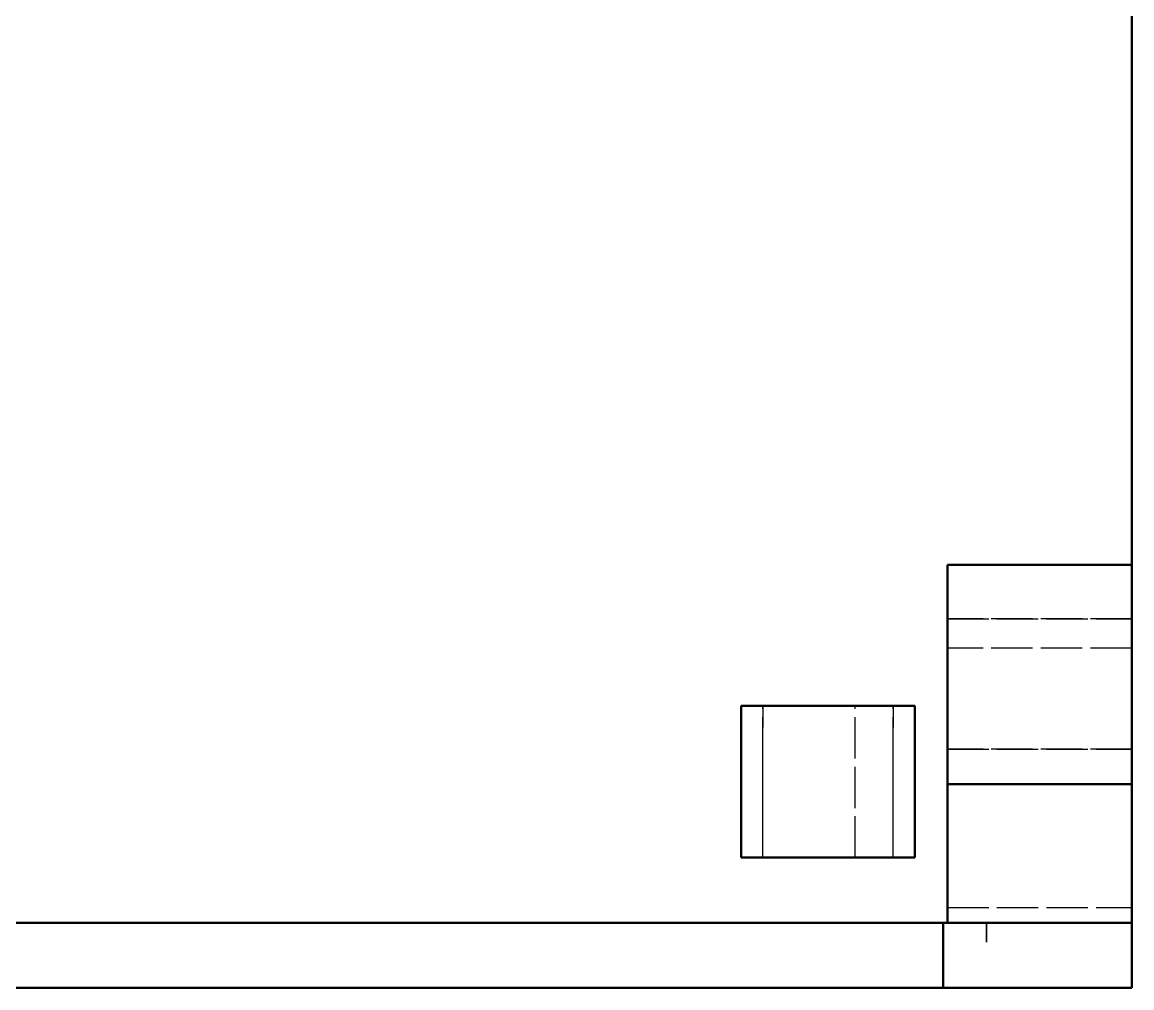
# Model space of a CAD drawing. Header units: millimetres. Extents: x 0 to 420, y 0 to 297.
# Drawn here: x 144.91 to 179, y 125 to 154.67 of the extents above; entities that cross this region are included whole.
import ezdxf

# ---------------------------------------------------------------- set-up
doc = ezdxf.new("R2010")
doc.units = ezdxf.units.MM
doc.linetypes.add('DASHED', pattern=[1.524, 1.27, -0.254])
doc.layers.add('HIDDEN', color=8, linetype='DASHED', lineweight=25)
doc.layers.add('VISIBLE', color=7, linetype='CONTINUOUS', lineweight=50)

msp = doc.modelspace()

# ---------------------------------------------------------------- linework, layer by layer
at = {"layer": 'HIDDEN'}
for points in [[(179, 133), (179, 183.66667)], [(173.33333, 137.99834), (173.33333, 138)], [(173.33333, 137.9801), (173.33333, 137.99834)], [(173.33333, 137.94183), (173.33333, 137.9801)], [(173.33333, 137.88373), (173.33333, 137.94183)], [(173.33333, 137.80613), (173.33333, 137.88373)], [(173.33333, 137.70945), (173.33333, 137.80613)], [(179, 138), (179, 137.99834)], [(179, 137.99834), (179, 137.9801)], [(179, 137.9801), (179, 137.94183)], [(179, 137.94183), (179, 137.88373)], [(179, 137.88373), (179, 137.80613)], [(179, 137.80613), (179, 137.70945)], [(173.33333, 137.59422), (173.33333, 137.70945)], [(173.33333, 137.46108), (173.33333, 137.59422)], [(173.33333, 137.31075), (173.33333, 137.46108)], [(179, 137.70945), (179, 137.59422)], [(179, 137.59422), (179, 137.46108)], [(179, 137.46108), (179, 137.31075)], [(173.33333, 137.14407), (173.33333, 137.31075)], [(173.33333, 136.96195), (173.33333, 137.14407)], [(179, 137.31075), (179, 137.14407)], [(179, 137.14407), (179, 136.96195)], [(173.33333, 136.76539), (173.33333, 136.96195)], [(173.33333, 136.55546), (173.33333, 136.76539)], [(179, 136.96195), (179, 136.76539)], [(179, 136.76539), (179, 136.55546)], [(173.33333, 136.33333), (173.33333, 136.55546)], [(179, 136.55546), (179, 136.33333)], [(179, 136.51459), (179, 136.33333)], [(173.33333, 136.33333), (173.33333, 136.2903)], [(173.33333, 136.33333), (179, 136.33333)], [(179, 136.33333), (173.33333, 136.33333)], [(173.33333, 135.43026), (173.33333, 135.43333)], [(173.33333, 135.43333), (173.33333, 135.43026)], [(179, 135.43333), (173.33333, 135.43333)], [(173.33333, 135.42105), (173.33333, 135.43026)], [(173.33333, 135.43026), (173.33333, 135.42105)], [(173.33333, 135.40575), (173.33333, 135.42105)], [(173.33333, 135.42105), (173.33333, 135.40575)], [(173.33333, 135.38446), (173.33333, 135.40575)], [(173.33333, 135.40575), (173.33333, 135.38446)], [(173.33333, 135.35729), (173.33333, 135.38446)], [(173.33333, 135.38446), (173.33333, 135.35729)], [(173.33333, 135.3244), (173.33333, 135.35729)], [(173.33333, 135.35729), (173.33333, 135.3244)], [(179, 135.43026), (179, 135.43333)], [(179, 135.43333), (179, 135.43026)], [(179, 135.42105), (179, 135.43026)], [(179, 135.43026), (179, 135.42105)], [(179, 135.40575), (179, 135.42105)], [(179, 135.42105), (179, 135.40575)], [(179, 135.38446), (179, 135.40575)], [(179, 135.40575), (179, 135.38446)], [(179, 135.35729), (179, 135.38446)], [(179, 135.38446), (179, 135.35729)], [(179, 135.3244), (179, 135.35729)], [(179, 135.35729), (179, 135.3244)], [(173.33333, 135.28596), (173.33333, 135.3244)], [(173.33333, 135.3244), (173.33333, 135.28596)], [(173.33333, 135.2422), (173.33333, 135.28596)], [(173.33333, 135.28596), (173.33333, 135.2422)], [(173.33333, 135.19335), (173.33333, 135.2422)], [(173.33333, 135.2422), (173.33333, 135.19335)], [(173.33333, 135.13969), (173.33333, 135.19335)], [(173.33333, 135.19335), (173.33333, 135.13969)], [(173.33333, 135.08152), (173.33333, 135.13969)], [(173.33333, 135.13969), (173.33333, 135.08152)], [(173.33333, 135.01917), (173.33333, 135.08152)], [(173.33333, 135.08152), (173.33333, 135.01917)], [(173.33333, 134.95299), (173.33333, 135.01917)], [(173.33333, 135.01917), (173.33333, 134.95299)], [(179, 135.28596), (179, 135.3244)], [(179, 135.3244), (179, 135.28596)], [(179, 135.2422), (179, 135.28596)], [(179, 135.28596), (179, 135.2422)], [(179, 135.19335), (179, 135.2422)], [(179, 135.2422), (179, 135.19335)], [(179, 135.13969), (179, 135.19335)], [(179, 135.19335), (179, 135.13969)], [(179, 135.08152), (179, 135.13969)], [(179, 135.13969), (179, 135.08152)], [(179, 135.01917), (179, 135.08152)], [(179, 135.08152), (179, 135.01917)], [(179, 134.95299), (179, 135.01917)], [(179, 135.01917), (179, 134.95299)], [(173.33333, 134.88333), (173.33333, 134.95299)], [(173.33333, 134.95299), (173.33333, 134.88333)], [(173.33333, 134.81061), (173.33333, 134.88333)], [(173.33333, 134.88333), (173.33333, 134.81061)], [(173.33333, 134.73521), (173.33333, 134.81061)], [(173.33333, 134.81061), (173.33333, 134.73521)], [(173.33333, 134.65756), (173.33333, 134.73521)], [(173.33333, 134.73521), (173.33333, 134.65756)], [(179, 134.88333), (179, 134.95299)], [(179, 134.95299), (179, 134.88333)], [(179, 134.81061), (179, 134.88333)], [(179, 134.88333), (179, 134.81061)], [(179, 134.73521), (179, 134.81061)], [(179, 134.81061), (179, 134.73521)], [(179, 134.65756), (179, 134.73521)], [(179, 134.73521), (179, 134.65756)], [(173.33333, 134.57811), (173.33333, 134.65756)], [(173.33333, 134.65756), (173.33333, 134.57811)], [(173.33333, 134.49728), (173.33333, 134.57811)], [(173.33333, 134.57811), (173.33333, 134.49728)], [(173.33333, 134.41554), (173.33333, 134.49728)], [(173.33333, 134.49728), (173.33333, 134.41554)], [(173.33333, 134.33333), (173.33333, 134.41554)], [(173.33333, 134.41554), (173.33333, 134.33333)], [(173.33333, 134.25113), (173.33333, 134.33333)], [(173.33333, 134.33333), (173.33333, 134.25113)], [(179, 134.57811), (179, 134.65756)], [(179, 134.65756), (179, 134.57811)], [(179, 134.49728), (179, 134.57811)], [(179, 134.57811), (179, 134.49728)], [(179, 134.41554), (179, 134.49728)], [(179, 134.49728), (179, 134.41554)], [(179, 134.33333), (179, 134.41554)], [(179, 134.41554), (179, 134.33333)], [(179, 134.25113), (179, 134.33333)], [(179, 134.33333), (179, 134.25113)], [(173.33333, 134.16939), (173.33333, 134.25113)], [(173.33333, 134.25113), (173.33333, 134.16939)], [(173.33333, 134.08856), (173.33333, 134.16939)], [(173.33333, 134.16939), (173.33333, 134.08856)], [(173.33333, 134.0091), (173.33333, 134.08856)], [(173.33333, 134.08856), (173.33333, 134.0091)], [(173.33333, 133.93146), (173.33333, 134.0091)], [(173.33333, 134.0091), (173.33333, 133.93146)], [(179, 134.16939), (179, 134.25113)], [(179, 134.25113), (179, 134.16939)], [(179, 134.08856), (179, 134.16939)], [(179, 134.16939), (179, 134.08856)], [(179, 134.0091), (179, 134.08856)], [(179, 134.08856), (179, 134.0091)], [(179, 133.93146), (179, 134.0091)], [(179, 134.0091), (179, 133.93146)], [(167, 133.66667), (167.00431, 133.66667)], [(167.00431, 133.66667), (167.0228, 133.66667)], [(167.0228, 133.66667), (167.05575, 133.66667)], [(167.05575, 133.66667), (167.10299, 133.66667)], [(167.10299, 133.66667), (167.16425, 133.66667)], [(167.16425, 133.66667), (167.23921, 133.66667)], [(167.23921, 133.66667), (167.32744, 133.66667)], [(167.32744, 133.66667), (167.42848, 133.66667)], [(167.42848, 133.66667), (167.54176, 133.66667)], [(167.54176, 133.66667), (167.66667, 133.66667)], [(167.66667, 129), (167.66667, 133.66667)], [(167.66667, 133.66667), (167.7282, 133.66667)], [(167.66667, 133.66667), (167.66667, 133)], [(168.83333, 133.66667), (168.83566, 133.66667)], [(168.83566, 133.66667), (168.83333, 133.66667)], [(168.83566, 133.66667), (168.84264, 133.66667)], [(168.84264, 133.66667), (168.83566, 133.66667)], [(168.84264, 133.66667), (168.85423, 133.66667)], [(168.85423, 133.66667), (168.84264, 133.66667)], [(168.85423, 133.66667), (168.87036, 133.66667)], [(168.87036, 133.66667), (168.85423, 133.66667)], [(168.87036, 133.66667), (168.89094, 133.66667)], [(168.89094, 133.66667), (168.87036, 133.66667)], [(168.89094, 133.66667), (168.91586, 133.66667)], [(168.91586, 133.66667), (168.89094, 133.66667)], [(168.91586, 133.66667), (168.94498, 133.66667)], [(168.94498, 133.66667), (168.91586, 133.66667)], [(168.94498, 133.66667), (168.97813, 133.66667)], [(168.97813, 133.66667), (168.94498, 133.66667)], [(168.97813, 133.66667), (169.01514, 133.66667)], [(169.01514, 133.66667), (168.97813, 133.66667)], [(169.01514, 133.66667), (169.05579, 133.66667)], [(169.05579, 133.66667), (169.01514, 133.66667)], [(169.05579, 133.66667), (169.09986, 133.66667)], [(169.09986, 133.66667), (169.05579, 133.66667)], [(169.09986, 133.66667), (169.14709, 133.66667)], [(169.14709, 133.66667), (169.09986, 133.66667)], [(169.14709, 133.66667), (169.19723, 133.66667)], [(169.19723, 133.66667), (169.14709, 133.66667)], [(169.19723, 133.66667), (169.25, 133.66667)], [(169.25, 133.66667), (169.19723, 133.66667)], [(169.25, 133.66667), (169.3051, 133.66667)], [(169.3051, 133.66667), (169.25, 133.66667)], [(169.3051, 133.66667), (169.36222, 133.66667)], [(169.36222, 133.66667), (169.3051, 133.66667)], [(169.36222, 133.66667), (169.42104, 133.66667)], [(169.42104, 133.66667), (169.36222, 133.66667)], [(169.42104, 133.66667), (169.48123, 133.66667)], [(169.48123, 133.66667), (169.42104, 133.66667)], [(169.48123, 133.66667), (169.54246, 133.66667)], [(169.54246, 133.66667), (169.48123, 133.66667)], [(169.54246, 133.66667), (169.60439, 133.66667)], [(169.60439, 133.66667), (169.54246, 133.66667)], [(169.60439, 133.66667), (169.66667, 133.66667)], [(169.66667, 133.66667), (169.60439, 133.66667)], [(169.66667, 133.66667), (169.72894, 133.66667)], [(169.72894, 133.66667), (169.66667, 133.66667)], [(169.72894, 133.66667), (169.79087, 133.66667)], [(169.79087, 133.66667), (169.72894, 133.66667)], [(169.79087, 133.66667), (169.8521, 133.66667)], [(169.8521, 133.66667), (169.79087, 133.66667)], [(169.8521, 133.66667), (169.9123, 133.66667)], [(169.9123, 133.66667), (169.8521, 133.66667)], [(169.9123, 133.66667), (169.97112, 133.66667)], [(169.97112, 133.66667), (169.9123, 133.66667)], [(169.97112, 133.66667), (170.02824, 133.66667)], [(170.02824, 133.66667), (169.97112, 133.66667)], [(170.02824, 133.66667), (170.08333, 133.66667)], [(170.08333, 133.66667), (170.02824, 133.66667)], [(170.08333, 133.66667), (170.1361, 133.66667)], [(170.1361, 133.66667), (170.08333, 133.66667)], [(170.1361, 133.66667), (170.18624, 133.66667)], [(170.18624, 133.66667), (170.1361, 133.66667)], [(170.18624, 133.66667), (170.23348, 133.66667)], [(170.23348, 133.66667), (170.18624, 133.66667)], [(170.23348, 133.66667), (170.27754, 133.66667)], [(170.27754, 133.66667), (170.23348, 133.66667)], [(170.27754, 133.66667), (170.31819, 133.66667)], [(170.31819, 133.66667), (170.27754, 133.66667)], [(170.31819, 133.66667), (170.3552, 133.66667)], [(170.3552, 133.66667), (170.31819, 133.66667)], [(170.3552, 133.66667), (170.38835, 133.66667)], [(170.38835, 133.66667), (170.3552, 133.66667)], [(170.38835, 133.66667), (170.41747, 133.66667)], [(170.41747, 133.66667), (170.38835, 133.66667)], [(170.41747, 133.66667), (170.44239, 133.66667)], [(170.44239, 133.66667), (170.41747, 133.66667)], [(170.44239, 133.66667), (170.46298, 133.66667)], [(170.46298, 133.66667), (170.44239, 133.66667)], [(170.46298, 133.66667), (170.47911, 133.66667)], [(170.47911, 133.66667), (170.46298, 133.66667)], [(170.47911, 133.66667), (170.49069, 133.66667)], [(170.49069, 133.66667), (170.47911, 133.66667)], [(170.49069, 133.66667), (170.49767, 133.66667)], [(170.49767, 133.66667), (170.49069, 133.66667)], [(170.49767, 133.66667), (170.5, 133.66667)], [(170.5, 133.66667), (170.49767, 133.66667)], [(170.5, 129), (170.5, 133.66667)], [(171.60513, 133.66667), (171.66667, 133.66667)], [(171.66667, 133.66667), (171.79157, 133.66667)], [(171.66667, 129), (171.66667, 133.66667)], [(171.66667, 133.66667), (171.66667, 133)], [(171.79157, 133.66667), (171.90485, 133.66667)], [(171.90485, 133.66667), (172.00589, 133.66667)], [(172.00589, 133.66667), (172.09413, 133.66667)], [(172.09413, 133.66667), (172.16908, 133.66667)], [(172.16908, 133.66667), (172.23035, 133.66667)], [(172.23035, 133.66667), (172.27758, 133.66667)], [(172.27758, 133.66667), (172.31054, 133.66667)], [(172.31054, 133.66667), (172.32902, 133.66667)], [(172.32902, 133.66667), (172.33333, 133.66667)], [(173.33333, 133.85606), (173.33333, 133.93146)], [(173.33333, 133.93146), (173.33333, 133.85606)], [(173.33333, 133.78333), (173.33333, 133.85606)], [(173.33333, 133.85606), (173.33333, 133.78333)], [(173.33333, 133.71368), (173.33333, 133.78333)], [(173.33333, 133.78333), (173.33333, 133.71368)], [(173.33333, 133.64749), (173.33333, 133.71368)], [(173.33333, 133.71368), (173.33333, 133.64749)], [(173.33333, 133.58514), (173.33333, 133.64749)], [(173.33333, 133.64749), (173.33333, 133.58514)], [(179, 133.85606), (179, 133.93146)], [(179, 133.93146), (179, 133.85606)], [(179, 133.78333), (179, 133.85606)], [(179, 133.85606), (179, 133.78333)], [(179, 133.71368), (179, 133.78333)], [(179, 133.78333), (179, 133.71368)], [(179, 133.64749), (179, 133.71368)], [(179, 133.71368), (179, 133.64749)], [(179, 133.58514), (179, 133.64749)], [(179, 133.64749), (179, 133.58514)], [(173.33333, 133.52698), (173.33333, 133.58514)], [(173.33333, 133.58514), (173.33333, 133.52698)], [(173.33333, 133.47332), (173.33333, 133.52698)], [(173.33333, 133.52698), (173.33333, 133.47332)], [(173.33333, 133.42447), (173.33333, 133.47332)], [(173.33333, 133.47332), (173.33333, 133.42447)], [(173.33333, 133.38071), (173.33333, 133.42447)], [(173.33333, 133.42447), (173.33333, 133.38071)], [(173.33333, 133.34227), (173.33333, 133.38071)], [(173.33333, 133.38071), (173.33333, 133.34227)], [(173.33333, 133.30937), (173.33333, 133.34227)], [(173.33333, 133.34227), (173.33333, 133.30937)], [(173.33333, 133.2822), (173.33333, 133.30937)], [(173.33333, 133.30937), (173.33333, 133.2822)], [(179, 133.52698), (179, 133.58514)], [(179, 133.58514), (179, 133.52698)], [(179, 133.47332), (179, 133.52698)], [(179, 133.52698), (179, 133.47332)], [(179, 133.42447), (179, 133.47332)], [(179, 133.47332), (179, 133.42447)], [(179, 133.38071), (179, 133.42447)], [(179, 133.42447), (179, 133.38071)], [(179, 133.34227), (179, 133.38071)], [(179, 133.38071), (179, 133.34227)], [(179, 133.30937), (179, 133.34227)], [(179, 133.34227), (179, 133.30937)], [(179, 133.2822), (179, 133.30937)], [(179, 133.30937), (179, 133.2822)], [(167.66667, 132.56255), (167.66667, 133)], [(171.66667, 132.56255), (171.66667, 133)], [(173.33333, 133.26091), (173.33333, 133.2822)], [(173.33333, 133.2822), (173.33333, 133.26091)], [(173.33333, 133.24562), (173.33333, 133.26091)], [(173.33333, 133.26091), (173.33333, 133.24562)], [(173.33333, 133.23641), (173.33333, 133.24562)], [(173.33333, 133.24562), (173.33333, 133.23641)], [(173.33333, 133.23333), (173.33333, 133.23641)], [(173.33333, 133.23641), (173.33333, 133.23333)], [(173.33333, 133.15683), (173.33333, 133)], [(173.33333, 132.77737), (173.33333, 133)], [(179, 133.26091), (179, 133.2822)], [(179, 133.2822), (179, 133.26091)], [(179, 133.24562), (179, 133.26091)], [(179, 133.26091), (179, 133.24562)], [(179, 133.23641), (179, 133.24562)], [(179, 133.24562), (179, 133.23641)], [(179, 133.23333), (179, 133.23641)], [(179, 133.23641), (179, 133.23333)], [(179, 132.40216), (179, 133)], [(173.33333, 132.55504), (173.33333, 132.77737)], [(167.66667, 132.12743), (167.66667, 132.56255)], [(171.66667, 132.12743), (171.66667, 132.56255)], [(173.33333, 132.33333), (173.33333, 132.55504)], [(173.33333, 132.12478), (173.33333, 132.33333)], [(179, 132.33333), (173.33333, 132.33333)], [(173.33333, 132.33333), (179, 132.33333)], [(179, 131.80766), (179, 132.40216)], [(179, 132.33333), (179, 132.12478)], [(179, 132.19338), (179, 132.33333)], [(167.66667, 131.69696), (167.66667, 132.12743)], [(171.66667, 131.69696), (171.66667, 132.12743)], [(173.33333, 131.92689), (173.33333, 132.12478)], [(179, 132.12478), (179, 131.92689)], [(179, 131.91396), (179, 131.97872)], [(167.66667, 131.27342), (167.66667, 131.69696)], [(171.66667, 131.27342), (171.66667, 131.69696)], [(173.33333, 131.74061), (173.33333, 131.92689)], [(173.33333, 131.56684), (173.33333, 131.74061)], [(179, 131.92689), (179, 131.74061)], [(179, 131.777), (179, 131.91396)], [(179, 131.21983), (179, 131.80766)], [(179, 131.74061), (179, 131.56684)], [(167.66667, 130.85907), (167.66667, 131.27342)], [(171.66667, 130.85907), (171.66667, 131.27342)], [(173.33333, 131.40643), (173.33333, 131.56684)], [(173.33333, 131.26015), (173.33333, 131.40643)], [(179, 131.26015), (173.33333, 131.26015)], [(173.33333, 131.26015), (173.33333, 127.47229)], [(179, 131.50001), (179, 131.58933)], [(179, 131.56684), (179, 131.40643)], [(179, 131.41673), (179, 131.50001)], [(179, 131.40643), (179, 131.26015)], [(179, 131.26015), (179, 127.47229)], [(179, 131.09355), (179, 131.26015)], [(179, 130.64196), (179, 131.21983)], [(179, 130.6966), (179, 131.09355)], [(167.66667, 130.45611), (167.66667, 130.85907)], [(171.66667, 130.45611), (171.66667, 130.85907)], [(179, 130.31116), (179, 130.6966)], [(179, 130.07727), (179, 130.64196)], [(167.66667, 130.0667), (167.66667, 130.45611)], [(171.66667, 130.0667), (171.66667, 130.45611)], [(179, 129.93913), (179, 130.31116)], [(167.66667, 129.6929), (167.66667, 130.0667)], [(171.66667, 129.6929), (171.66667, 130.0667)], [(179, 129.52893), (179, 130.07727)], [(179, 129.58239), (179, 129.93913)], [(167.66667, 129.3367), (167.66667, 129.6929)], [(171.66667, 129.3367), (171.66667, 129.6929)], [(179, 129.2427), (179, 129.58239)], [(167.66667, 129), (167.66667, 129.3367)], [(171.66667, 129), (171.66667, 129.3367)], [(179, 129), (179, 129.52893)], [(179, 128.92178), (179, 129.2427)], [(167.00431, 129), (167, 129)], [(167.0228, 129), (167.00431, 129)], [(167.05575, 129), (167.0228, 129)], [(167.10299, 129), (167.05575, 129)], [(167.16425, 129), (167.10299, 129)], [(167.23921, 129), (167.16425, 129)], [(167.32744, 129), (167.23921, 129)], [(167.42848, 129), (167.32744, 129)], [(167.54176, 129), (167.42848, 129)], [(167.66667, 129), (167.54176, 129)], [(167.66667, 129), (167.7282, 129)], [(168.83333, 129), (168.83566, 129)], [(168.83566, 129), (168.83333, 129)], [(168.83566, 129), (168.84264, 129)], [(168.84264, 129), (168.83566, 129)], [(168.84264, 129), (168.85423, 129)], [(168.85423, 129), (168.84264, 129)], [(168.85423, 129), (168.87036, 129)], [(168.87036, 129), (168.85423, 129)], [(168.87036, 129), (168.89094, 129)], [(168.89094, 129), (168.87036, 129)], [(168.89094, 129), (168.91586, 129)], [(168.91586, 129), (168.89094, 129)], [(168.91586, 129), (168.94498, 129)], [(168.94498, 129), (168.91586, 129)], [(168.94498, 129), (168.97813, 129)], [(168.97813, 129), (168.94498, 129)], [(168.97813, 129), (169.01514, 129)], [(169.01514, 129), (168.97813, 129)], [(169.01514, 129), (169.05579, 129)], [(169.05579, 129), (169.01514, 129)], [(169.05579, 129), (169.09986, 129)], [(169.09986, 129), (169.05579, 129)], [(169.09986, 129), (169.14709, 129)], [(169.14709, 129), (169.09986, 129)], [(169.14709, 129), (169.19723, 129)], [(169.19723, 129), (169.14709, 129)], [(169.19723, 129), (169.25, 129)], [(169.25, 129), (169.19723, 129)], [(169.25, 129), (169.3051, 129)], [(169.3051, 129), (169.25, 129)], [(169.3051, 129), (169.36222, 129)], [(169.36222, 129), (169.3051, 129)], [(169.36222, 129), (169.42104, 129)], [(169.42104, 129), (169.36222, 129)], [(169.42104, 129), (169.48123, 129)], [(169.48123, 129), (169.42104, 129)], [(169.48123, 129), (169.54246, 129)], [(169.54246, 129), (169.48123, 129)], [(169.54246, 129), (169.60439, 129)], [(169.60439, 129), (169.54246, 129)], [(169.60439, 129), (169.66667, 129)], [(169.66667, 129), (169.60439, 129)], [(169.66667, 129), (169.72894, 129)], [(169.72894, 129), (169.66667, 129)], [(169.72894, 129), (169.79087, 129)], [(169.79087, 129), (169.72894, 129)], [(169.79087, 129), (169.8521, 129)], [(169.8521, 129), (169.79087, 129)], [(169.8521, 129), (169.9123, 129)], [(169.9123, 129), (169.8521, 129)], [(169.9123, 129), (169.97112, 129)], [(169.97112, 129), (169.9123, 129)], [(169.97112, 129), (170.02824, 129)], [(170.02824, 129), (169.97112, 129)], [(170.02824, 129), (170.08333, 129)], [(170.08333, 129), (170.02824, 129)], [(170.08333, 129), (170.1361, 129)], [(170.1361, 129), (170.08333, 129)], [(170.1361, 129), (170.18624, 129)], [(170.18624, 129), (170.1361, 129)], [(170.18624, 129), (170.23348, 129)], [(170.23348, 129), (170.18624, 129)], [(170.23348, 129), (170.27754, 129)], [(170.27754, 129), (170.23348, 129)], [(170.27754, 129), (170.31819, 129)], [(170.31819, 129), (170.27754, 129)], [(170.31819, 129), (170.3552, 129)], [(170.3552, 129), (170.31819, 129)], [(170.3552, 129), (170.38835, 129)], [(170.38835, 129), (170.3552, 129)], [(170.38835, 129), (170.41747, 129)], [(170.41747, 129), (170.38835, 129)], [(170.41747, 129), (170.44239, 129)], [(170.44239, 129), (170.41747, 129)], [(170.44239, 129), (170.46298, 129)], [(170.46298, 129), (170.44239, 129)], [(170.46298, 129), (170.47911, 129)], [(170.47911, 129), (170.46298, 129)], [(170.47911, 129), (170.49069, 129)], [(170.49069, 129), (170.47911, 129)], [(170.49069, 129), (170.49767, 129)], [(170.49767, 129), (170.49069, 129)], [(170.49767, 129), (170.5, 129)], [(170.5, 129), (170.49767, 129)], [(171.60513, 129), (171.66667, 129)], [(171.79157, 129), (171.66667, 129)], [(171.90485, 129), (171.79157, 129)], [(172.00589, 129), (171.90485, 129)], [(172.09413, 129), (172.00589, 129)], [(172.16908, 129), (172.09413, 129)], [(172.23035, 129), (172.16908, 129)], [(172.27758, 129), (172.23035, 129)], [(172.31054, 129), (172.27758, 129)], [(172.32902, 129), (172.31054, 129)], [(172.33333, 129), (172.32902, 129)], [(179, 128.49344), (179, 129)], [(179, 128.62121), (179, 128.92178)], [(179, 128.3425), (179, 128.62121)], [(179, 128.01208), (179, 128.49344)], [(179, 128.08704), (179, 128.3425)], [(179, 127.8561), (179, 128.08704)], [(179, 127.55862), (179, 128.01208)], [(179, 127.65085), (179, 127.8561)], [(179, 127.47229), (179, 127.65085)], [(179, 127.13559), (179, 127.55862)], [(173.33333, 127.47229), (179, 127.47229)], [(173.33333, 127.32932), (173.33333, 127.47229)], [(173.33333, 127.21147), (173.33333, 127.32932)], [(173.33333, 127.11926), (173.33333, 127.21147)], [(173.2, 127), (173.2, 125)], [(173.2, 126.8034), (173.2, 127)], [(173.2, 127), (173.2, 126.8034)], [(174.53333, 127), (173.2, 127)], [(174.53333, 127), (173.2, 127)], [(173.2, 127), (173.33333, 127)], [(173.33333, 127.0531), (173.33333, 127.11926)], [(173.33333, 127.01329), (173.33333, 127.0531)], [(173.33333, 127), (173.33333, 127.01329)], [(173.33333, 127), (179, 127)], [(174.53333, 126.8034), (174.53333, 127)], [(174.53333, 127), (174.53333, 126.8034)], [(179, 126.74535), (179, 127.13559)], [(173.2, 126.64488), (173.2, 126.8034)], [(173.2, 126.8034), (173.2, 126.64488)], [(173.2, 126.52526), (173.2, 126.64488)], [(173.2, 126.64488), (173.2, 126.52526)], [(173.2, 126.44517), (173.2, 126.52526)], [(173.2, 126.52526), (173.2, 126.44517)], [(174.53333, 126.64488), (174.53333, 126.8034)], [(174.53333, 126.8034), (174.53333, 126.64488)], [(174.53333, 126.52526), (174.53333, 126.64488)], [(174.53333, 126.64488), (174.53333, 126.52526)], [(174.53333, 126.44517), (174.53333, 126.52526)], [(174.53333, 126.52526), (174.53333, 126.44517)], [(179, 126.39009), (179, 126.74535)], [(173.2, 126.40502), (173.2, 126.44517)], [(173.2, 126.44517), (173.2, 126.40502)], [(173.2, 126.4), (173.2, 126.40502)], [(173.2, 126.40502), (173.2, 126.4)], [(174.53333, 126.40502), (174.53333, 126.44517)], [(174.53333, 126.44517), (174.53333, 126.40502)], [(174.53333, 126.4), (174.53333, 126.40502)], [(174.53333, 126.40502), (174.53333, 126.4)], [(179, 126.0718), (179, 126.39009)], [(179, 125.79225), (179, 126.0718)], [(179, 125.55301), (179, 125.79225)], [(179, 125.35542), (179, 125.55301)], [(179, 125.20058), (179, 125.35542)], [(179, 125.08935), (179, 125.20058)], [(179, 125.02237), (179, 125.08935)], [(179, 125), (179, 125.02237)]]:
    msp.add_lwpolyline(points, dxfattribs=at)
at = {"layer": 'VISIBLE'}
for points in [[(179, 180.15208), (179, 136.51459)], [(173.33333, 138), (173.33333, 137.99645)], [(176.69923, 138), (173.33333, 138)], [(173.33333, 137.99645), (173.33333, 137.97443)], [(173.33333, 137.97443), (173.33333, 137.93241)], [(173.33333, 137.93241), (173.33333, 137.87061)], [(173.33333, 137.87061), (173.33333, 137.78939)], [(173.33333, 137.78939), (173.33333, 137.68918)], [(176.69923, 138), (179, 138)], [(179, 137.99645), (179, 138)], [(179, 137.97443), (179, 137.99645)], [(179, 137.93241), (179, 137.97443)], [(179, 137.87061), (179, 137.93241)], [(179, 137.78939), (179, 137.87061)], [(179, 137.68918), (179, 137.78939)], [(173.33333, 137.68918), (173.33333, 137.57053)], [(173.33333, 137.57053), (173.33333, 137.4341)], [(173.33333, 137.4341), (173.33333, 137.28063)], [(179, 137.57053), (179, 137.68918)], [(179, 137.4341), (179, 137.57053)], [(179, 137.28063), (179, 137.4341)], [(173.33333, 137.28063), (173.33333, 137.11097)], [(173.33333, 137.11097), (173.33333, 136.92606)], [(179, 137.11097), (179, 137.28063)], [(179, 136.92606), (179, 137.11097)], [(173.33333, 136.92606), (173.33333, 136.7269)], [(173.33333, 136.7269), (173.33333, 136.51459)], [(179, 136.7269), (179, 136.92606)], [(179, 136.51459), (179, 136.7269)], [(173.33333, 136.51459), (173.33333, 136.2903)], [(179, 136.2903), (179, 136.51459)], [(173.33333, 136.2903), (173.33333, 133.15683)], [(173.33333, 136.2903), (173.33333, 136.05525)], [(173.33333, 136.05525), (173.33333, 135.81075)], [(179, 136.05525), (179, 136.2903)], [(179, 135.81075), (179, 136.05525)], [(173.33333, 135.81075), (173.33333, 135.55813)], [(179, 135.55813), (179, 135.81075)], [(173.33333, 135.55813), (173.33333, 135.29878)], [(179, 135.29878), (179, 135.55813)], [(173.33333, 135.29878), (173.33333, 135.03413)], [(173.33333, 135.03413), (173.33333, 134.76563)], [(179, 135.03413), (179, 135.29878)], [(179, 134.76563), (179, 135.03413)], [(173.33333, 134.76563), (173.33333, 134.49476)], [(179, 134.49476), (179, 134.76563)], [(173.33333, 134.49476), (173.33333, 134.22299)], [(179, 134.22299), (179, 134.49476)], [(173.33333, 134.22299), (173.33333, 133.95184)], [(179, 133.95184), (179, 134.22299)], [(167.00039, 133.66667), (167, 133.66667)], [(167, 132.58676), (167, 133.66667)], [(167.01106, 133.66667), (167.00039, 133.66667)], [(167.03625, 133.66667), (167.01106, 133.66667)], [(167.07584, 133.66667), (167.03625, 133.66667)], [(167.12961, 133.66667), (167.07584, 133.66667)], [(167.19725, 133.66667), (167.12961, 133.66667)], [(167.27841, 133.66667), (167.19725, 133.66667)], [(167.37263, 133.66667), (167.27841, 133.66667)], [(167.4794, 133.66667), (167.37263, 133.66667)], [(167.59814, 133.66667), (167.4794, 133.66667)], [(167.7282, 133.66667), (167.59814, 133.66667)], [(167.86886, 133.66667), (167.7282, 133.66667)], [(167.7282, 133.66667), (171.60513, 133.66667)], [(168.01936, 133.66667), (167.86886, 133.66667)], [(168.17888, 133.66667), (168.01936, 133.66667)], [(168.34653, 133.66667), (168.17888, 133.66667)], [(168.52141, 133.66667), (168.34653, 133.66667)], [(168.70255, 133.66667), (168.52141, 133.66667)], [(168.88896, 133.66667), (168.70255, 133.66667)], [(169.07964, 133.66667), (168.88896, 133.66667)], [(169.27352, 133.66667), (169.07964, 133.66667)], [(169.46955, 133.66667), (169.27352, 133.66667)], [(169.66667, 133.66667), (169.46955, 133.66667)], [(169.86378, 133.66667), (169.66667, 133.66667)], [(170.05981, 133.66667), (169.86378, 133.66667)], [(170.2537, 133.66667), (170.05981, 133.66667)], [(170.44437, 133.66667), (170.2537, 133.66667)], [(170.63079, 133.66667), (170.44437, 133.66667)], [(170.81193, 133.66667), (170.63079, 133.66667)], [(170.9868, 133.66667), (170.81193, 133.66667)], [(171.15446, 133.66667), (170.9868, 133.66667)], [(171.31397, 133.66667), (171.15446, 133.66667)], [(171.46447, 133.66667), (171.31397, 133.66667)], [(171.60513, 133.66667), (171.46447, 133.66667)], [(171.73519, 133.66667), (171.60513, 133.66667)], [(171.85393, 133.66667), (171.73519, 133.66667)], [(171.96071, 133.66667), (171.85393, 133.66667)], [(172.05493, 133.66667), (171.96071, 133.66667)], [(172.13608, 133.66667), (172.05493, 133.66667)], [(172.20373, 133.66667), (172.13608, 133.66667)], [(172.25749, 133.66667), (172.20373, 133.66667)], [(172.29708, 133.66667), (172.25749, 133.66667)], [(172.32228, 133.66667), (172.29708, 133.66667)], [(172.33294, 133.66667), (172.32228, 133.66667)], [(172.33333, 133.66667), (172.33294, 133.66667)], [(172.33333, 130.07991), (172.33333, 133.66667)], [(173.33333, 133.95184), (173.33333, 133.68277)], [(173.33333, 133.68277), (173.33333, 133.41729)], [(179, 133.68277), (179, 133.95184)], [(179, 133.41729), (179, 133.68277)], [(173.33333, 133.41729), (173.33333, 133.15683)], [(179, 133.15683), (179, 133.41729)], [(173.33333, 133.15683), (173.33333, 132.90284)], [(179, 132.90284), (179, 133.15683)], [(173.33333, 132.90284), (173.33333, 132.65671)], [(173.33333, 132.65671), (173.33333, 132.41979)], [(179, 132.65671), (179, 132.90284)], [(179, 132.41979), (179, 132.65671)], [(167, 132.58676), (167, 129)], [(173.33333, 132.41979), (173.33333, 132.19338)], [(179, 132.19338), (179, 132.41979)], [(173.33333, 132.19338), (173.33333, 131.97872)], [(173.33333, 131.97872), (173.33333, 131.777)], [(179, 131.97872), (179, 132.19338)], [(179, 131.97872), (179, 132.19338)], [(179, 131.777), (179, 131.97872)], [(173.33333, 131.777), (173.33333, 131.58933)], [(179, 131.58933), (179, 131.777)], [(179, 131.58933), (179, 131.777)], [(173.33333, 131.58933), (173.33333, 131.41673)], [(173.33333, 131.41673), (173.33333, 131.26015)], [(179, 131.26015), (173.33333, 131.26015)], [(173.33333, 131.26015), (173.33333, 127)], [(179, 131.41673), (179, 131.58933)], [(179, 131.26015), (179, 131.41673)], [(179, 131.26015), (179, 131.41673)], [(179, 131.26015), (179, 127)], [(172.33333, 130.07991), (172.33333, 129)], [(167, 129), (167.00039, 129)], [(167.00039, 129), (167.01106, 129)], [(167.01106, 129), (167.03625, 129)], [(167.03625, 129), (167.07584, 129)], [(167.07584, 129), (167.12961, 129)], [(167.12961, 129), (167.19725, 129)], [(167.19725, 129), (167.27841, 129)], [(167.27841, 129), (167.37263, 129)], [(167.37263, 129), (167.4794, 129)], [(167.4794, 129), (167.59814, 129)], [(167.59814, 129), (167.7282, 129)], [(167.7282, 129), (167.86886, 129)], [(167.7282, 129), (171.60513, 129)], [(167.86886, 129), (168.01936, 129)], [(168.01936, 129), (168.17888, 129)], [(168.17888, 129), (168.34653, 129)], [(168.34653, 129), (168.52141, 129)], [(168.52141, 129), (168.70255, 129)], [(168.70255, 129), (168.88896, 129)], [(168.88896, 129), (169.07964, 129)], [(169.07964, 129), (169.27352, 129)], [(169.27352, 129), (169.46955, 129)], [(169.46955, 129), (169.66667, 129)], [(169.66667, 129), (169.86378, 129)], [(169.86378, 129), (170.05981, 129)], [(170.05981, 129), (170.2537, 129)], [(170.2537, 129), (170.44437, 129)], [(170.44437, 129), (170.63079, 129)], [(170.63079, 129), (170.81193, 129)], [(170.81193, 129), (170.9868, 129)], [(170.9868, 129), (171.15446, 129)], [(171.15446, 129), (171.31397, 129)], [(171.31397, 129), (171.46447, 129)], [(171.46447, 129), (171.60513, 129)], [(171.60513, 129), (171.73519, 129)], [(171.73519, 129), (171.85393, 129)], [(171.85393, 129), (171.96071, 129)], [(171.96071, 129), (172.05493, 129)], [(172.05493, 129), (172.13608, 129)], [(172.13608, 129), (172.20373, 129)], [(172.20373, 129), (172.25749, 129)], [(172.25749, 129), (172.29708, 129)], [(172.29708, 129), (172.32228, 129)], [(172.32228, 129), (172.33294, 129)], [(172.33294, 129), (172.33333, 129)], [(110.02936, 127), (173.2, 127)], [(113.66667, 127), (169, 127)], [(169, 127), (169.31387, 127)], [(169.31387, 127), (169.62598, 127)], [(169.62598, 127), (169.93459, 127)], [(169.93459, 127), (170.23797, 127)], [(170.23797, 127), (170.53443, 127)], [(170.53443, 127), (170.82231, 127)], [(170.82231, 127), (171.1, 127)], [(171.1, 127), (171.36594, 127)], [(171.36594, 127), (171.61866, 127)], [(171.61866, 127), (171.85673, 127)], [(171.85673, 127), (172.07882, 127)], [(172.07882, 127), (172.28369, 127)], [(172.28369, 127), (172.4702, 127)], [(172.4702, 127), (172.63731, 127)], [(172.63731, 127), (172.78407, 127)], [(172.78407, 127), (172.90967, 127)], [(172.90967, 127), (173.01341, 127)], [(173.01341, 127), (173.0947, 127)], [(173.0947, 127), (173.15309, 127)], [(173.15309, 127), (173.18826, 127)], [(173.18826, 127), (173.2, 127)], [(173.2, 127), (179, 127)], [(173.2, 127), (173.2, 125)], [(179, 127), (179, 125)], [(113.66667, 125), (169, 125)], [(169, 125), (169.31387, 125)], [(169.31387, 125), (169.62598, 125)], [(169.62598, 125), (169.93459, 125)], [(169.93459, 125), (170.23797, 125)], [(170.23797, 125), (170.53443, 125)], [(170.53443, 125), (170.82231, 125)], [(170.82231, 125), (171.1, 125)], [(171.1, 125), (171.36594, 125)], [(171.36594, 125), (171.61866, 125)], [(171.61866, 125), (171.85673, 125)], [(171.85673, 125), (172.07882, 125)], [(172.07882, 125), (172.28369, 125)], [(172.28369, 125), (172.4702, 125)], [(172.4702, 125), (172.63731, 125)], [(172.63731, 125), (172.78407, 125)], [(172.78407, 125), (172.90967, 125)], [(172.90967, 125), (173.01341, 125)], [(173.01341, 125), (173.0947, 125)], [(173.0947, 125), (173.15309, 125)], [(173.15309, 125), (173.18826, 125)], [(173.18826, 125), (173.2, 125)], [(173.2, 125), (179, 125)]]:
    msp.add_lwpolyline(points, dxfattribs=at)

doc.saveas('drawing.dxf')
